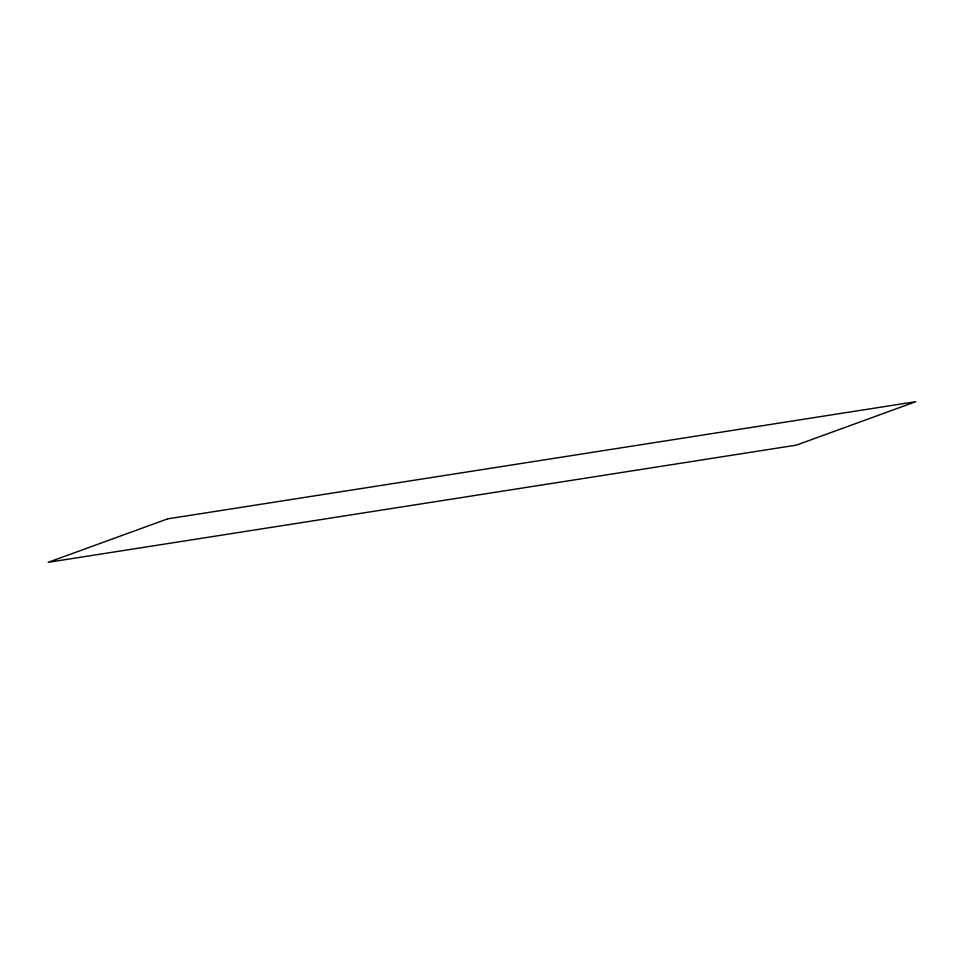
<?xml version="1.0" encoding="UTF-8"?>
<svg xmlns="http://www.w3.org/2000/svg" width="964" height="964" viewBox="0 0 964 964"><rect width="100%" height="100%" fill="white"/><g stroke="black" fill="none" stroke-linecap="round" stroke-linejoin="round"><path stroke-width="1.45" d="M167.615 518.873L48.2 562.313L796.385 445.127L915.8 401.687L167.615 518.873"/></g></svg>
